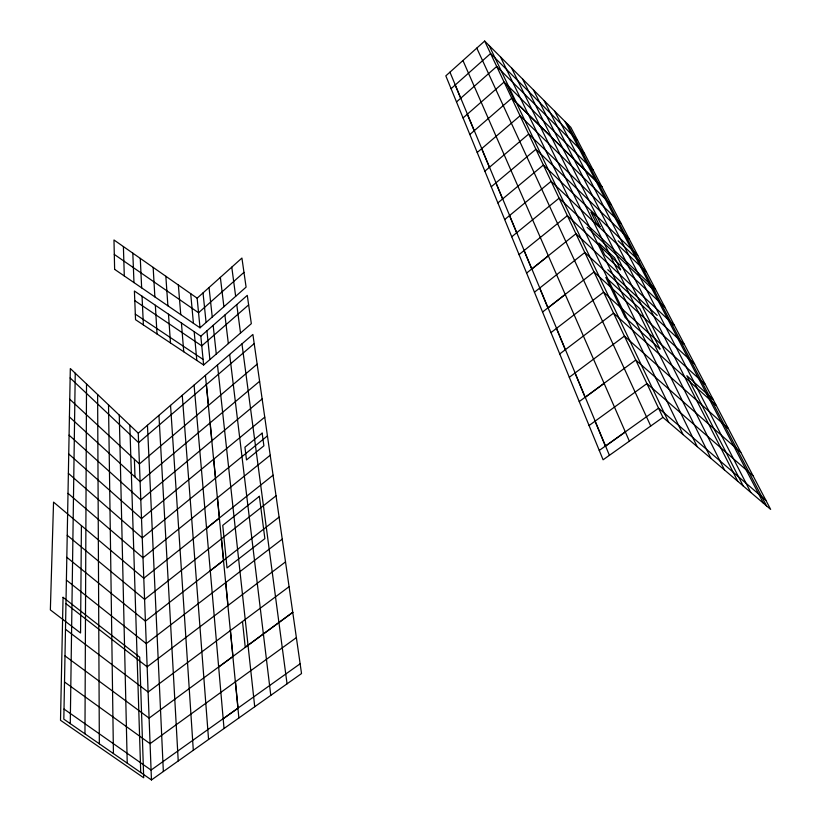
<?xml version="1.0" encoding="UTF-8"?>
<svg xmlns="http://www.w3.org/2000/svg" width="821" height="821" viewBox="0 0 821 821"><rect width="100%" height="100%" fill="white"/><g stroke="black" fill="none" stroke-linecap="round" stroke-linejoin="round"><path stroke-width="1.23" d="M84.963 733.83L86.523 383.961M81.412 525.625L80.561 633.001L50.358 609.9L53.55 502.103L143.778 578.271L273.075 475.195M70.267 723.64L75.245 373.227M200.016 327.805L197.143 298.177L241.918 258.051L246.095 287.124L200.016 327.805L114.612 269.339M484.667 41.05L445.824 75.86L603.096 459.791L662.916 417.376L770.642 509.389L570.8 127.317L484.667 41.05L662.916 417.376M243.97 272.356L198.559 312.75L114.293 254.418M451.078 88.678L490.589 53.539L577.594 140.309M456.507 101.948L496.715 66.47L584.614 153.743M200.827 336.189L247.275 295.365L251.329 323.669L203.629 364.986L135.537 319.697L134.398 291.003L200.827 336.189L203.629 364.986M248.64 304.878L201.771 345.867L134.788 300.65M463.065 117.937L504.094 82.059L593.08 169.916M469.848 134.511L511.75 98.222L601.814 186.624M138.256 433.18L252.889 334.465L301.533 673.559L151.454 779.95L63.822 719.165L70.319 368.537L138.256 433.18L151.454 779.95M254.192 343.599L138.616 442.642L70.144 377.968M477.217 152.49L520.062 115.771L611.286 204.737M257.147 364.175L139.426 463.947L69.744 399.232M484.872 171.179L528.703 134.028L621.117 223.528M259.6 381.303L140.093 481.66L69.416 416.914M491.256 186.778L535.928 149.268L629.307 239.188M262.135 398.955L140.791 499.876L69.077 435.171M497.865 202.9L543.389 165.031L637.763 255.341M264.742 417.14L141.51 518.615L68.728 453.962M504.689 219.556L551.117 181.328L646.476 272.018M267.43 435.889L142.238 537.919L68.369 473.348M511.74 236.787L559.101 198.189L655.486 289.228M270.212 455.224L142.998 557.787L67.999 493.339M519.046 254.613L567.373 215.656L664.784 307.003M526.61 273.075L575.942 233.749L674.39 325.383M206.471 528.396L219.453 518.051L217.462 497.731M548.479 255.762L531.751 269.093L524.034 250.559M276.03 495.812L144.578 599.381L67.23 535.292M534.44 292.204L584.819 252.499L684.334 344.379M279.089 517.107L145.409 621.158L66.819 557.315M542.568 312.021L594.035 271.956L694.617 364.042M210.176 570.862L223.589 560.415L221.475 538.771M565.371 294.4L547.925 307.978L539.643 288.068M282.25 539.12L146.261 643.633L66.398 580.088M550.994 332.597L603.609 292.153L705.26 384.402M285.513 561.892L147.144 666.826L65.957 603.64M559.737 353.943L613.544 313.14L716.292 405.492M289.074 586.687L148.108 692.031L65.485 629.286M569.292 377.28L624.412 336.087L728.319 428.48M292.748 612.292L245.243 647.246L242.493 621.528M292.769 612.404L149.104 718.129L64.992 655.897M579.246 401.582L635.741 360.009L740.819 452.381M218.56 667.134L232.99 656.523L230.434 630.477M604.266 383.325L585.127 397.405L574.967 373.001M296.381 637.63L150.069 743.672L64.51 681.994M589.057 425.524L646.917 383.592L753.103 475.872M300.137 663.779L151.074 770.088L64.007 709.057M599.268 450.442L658.555 408.16L765.87 500.256M223.076 718.878L238.039 708.205L235.453 681.758M625.51 431.887L605.426 446.203L595.009 421.163M135.311 314.135L203.085 359.413M197.143 298.177L113.975 239.978L114.632 269.36M713.09 399.365L686.859 375.72L743.21 485.96M607.817 269.719L657.2 315.449M587.118 227.273L654.84 291.106M618.121 240.81L639.272 260.986M601.783 186.562L514.798 101.178L507.132 85.066M567.444 123.961L766.547 505.89M564.951 121.467L763.509 503.294M554.596 111.092L750.784 492.426M544.077 100.562L737.802 481.342M533.414 89.879L724.553 470.023M522.587 79.032L711.017 458.467M511.606 68.03L697.193 446.655M500.461 56.865L683.072 434.596M489.142 45.524L668.643 422.271M476.796 48.111L650.725 426.017M462.952 60.508L629.368 441.154M449.949 72.166L609.408 455.316M455.162 85.015L460.704 98.335M467.303 114.201L474.22 130.816M481.65 148.663L489.439 167.402M495.874 182.878L502.606 199.051M509.482 215.584L516.676 232.877M556.412 328.39L565.33 349.828M231.779 267.133L235.658 296.34M236.756 304.612L240.522 333.028M241.959 343.876L287.052 683.821M220.356 277.375L223.897 306.715M224.903 315.028L228.341 343.578M229.654 354.467L270.786 695.356M209.037 287.524L212.249 316.998M213.162 325.352L216.282 354.025M217.473 364.955L254.726 706.737M203.033 292.902L206.081 322.448M206.933 330.822L209.899 359.557M206.399 384.536L208.452 405.533M210.145 422.815L211.9 440.826M213.696 459.144L215.564 478.263M225.754 582.51L228.012 605.631M205.414 375.341L238.88 717.975M190.708 293.672L193.417 323.279M194.187 331.663L196.814 360.46M194.084 385.1L224.02 728.504M178.362 285.031L180.743 314.607M181.42 322.981L183.74 351.757M182.252 395.291L208.565 739.464M165.842 276.277L167.895 305.812M168.479 314.186L170.481 342.942M170.542 405.379L193.304 750.281M153.158 267.389L154.871 296.894M155.354 305.258L157.027 333.993M158.946 415.364L178.229 760.964M140.288 258.389L141.653 287.853M142.043 296.196L143.377 324.911M147.452 425.257L163.348 771.514M132.817 253.166L133.977 282.598M134.387 459.339L134.993 476.96M129.831 425.165L140.73 772.52M123.396 246.567L124.299 275.969M119.271 415.108L127.224 763.14M108.526 404.897L113.431 753.575M97.617 394.511L99.341 743.805M63.053 597.319L60.508 720.284L143.706 777.785L139.703 657.2L63.053 597.319M262.135 433.139L244.925 447.209L246.505 459.934L263.9 445.803L262.135 433.139M259.364 496.325L222.758 525.358L227.007 567.947L264.875 538.627L259.364 496.325M659.94 348.976L625.192 317.583L605.826 277.426L639.816 308.675L659.94 348.976M620.594 269.76L604.697 254.9L598.827 242.965L614.611 257.794L620.594 269.76M599.977 226.555L596.385 223.138L590.904 212.157L594.476 215.574L599.977 226.555"/></g></svg>
